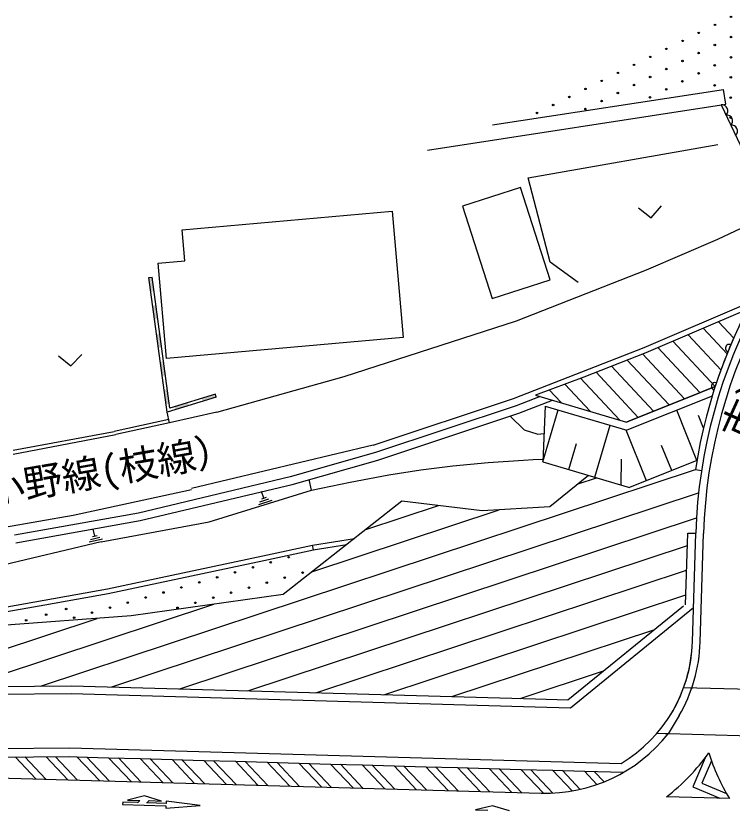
# Model space of a CAD drawing. Units: millimetres, scale not verified. Extents: x 40000 to 680000, y 20000 to 380000.
# Drawn here: x 486568 to 532856, y 279987 to 331312 of the extents above; entities that cross this region are included whole.
import ezdxf
from ezdxf.enums import TextEntityAlignment as Align

# ---------------------------------------------------------------- set-up
doc = ezdxf.new("R2010")
doc.units = ezdxf.units.MM
doc.header["$LTSCALE"] = 1000
doc.layers.add('M-BGD', color=7, linetype='Continuous', lineweight=25)
doc.layers.add('M-BMK-HTXT', color=7, linetype='Continuous')
doc.styles.add('ＭＳ ゴシック', font='')
doc.styles.get('ＭＳ ゴシック').set_extended_font_data('MS Gothic')

# ---------------------------------------------------------------- blocks, each defined once
blk = doc.blocks.new('BUHIN232')
at = {"color": 7, "linetype": 'Continuous', "lineweight": 25}
blk.add_circle((0, 0), 49.8, dxfattribs=at)
blk = doc.blocks.new('BUHIN244')
at = {"color": 7, "linetype": 'Continuous', "lineweight": 25}
blk.add_circle((0, 0), 49.8, dxfattribs=at)

msp = doc.modelspace()

# ---------------------------------------------------------------- hatches: boundary and pattern name
at = {"layer": 'M-BGD'}
for points in [[(495290, 313501), (495167, 314410), (495366, 314437), (495488, 313528)], [(495536, 311682), (495413, 312592), (495611, 312618), (495734, 311709)], [(495782, 309864), (495659, 310773), (495857, 310800), (495980, 309891)], [(496028, 308046), (495905, 308955), (496103, 308982), (496226, 308072)], [(496273, 306227), (496150, 307136), (496349, 307163), (496471, 306254)], [(499520, 306681), (498635, 306407), (498576, 306598), (499461, 306872)], [(497750, 306132), (496865, 305858), (496806, 306049), (497691, 306323)]]:
    msp.add_hatch(color=256, dxfattribs=at).paths.add_polyline_path(points)

# ---------------------------------------------------------------- linework, layer by layer
for p, q in [((517376, 324272), (532298, 326561)), ((532445, 325601), (532298, 326561)), ((513177, 322645), (532445, 325601)), ((532142, 325554), (534009, 321656)), ((519675, 320843), (531941, 322998)), ((521096, 315397), (519675, 320843)), ((519175, 320231), (515426, 319026)), ((521099, 314246), (519175, 320231)), ((515426, 319026), (517350, 313041)), ((497305, 317486), (510878, 318684)), ((510878, 318684), (511598, 310528)), ((497481, 315488), (497305, 317486)), ((531927, 316877), (533441, 317587)), ((527326, 314894), (531927, 316877)), ((495763, 315336), (497481, 315488)), ((496306, 309178), (495763, 315336)), ((522899, 314081), (521096, 315397)), ((518914, 311616), (527326, 314894)), ((495167, 314410), (495366, 314437)), ((496345, 305696), (495167, 314410)), ((496345, 305696), (495167, 314410)), ((496512, 305957), (495366, 314437)), ((517350, 313041), (521099, 314246)), ((527174, 309883), (534099, 312845)), ((533828, 312328), (527280, 309548)), ((507783, 307999), (518914, 311616)), ((532536, 309470), (530993, 311124)), ((532958, 310484), (531973, 311540)), ((511598, 310528), (496306, 309178)), ((532140, 308428), (530014, 310709)), ((531763, 307367), (529034, 310293)), ((518735, 306576), (527174, 309883)), ((527280, 309548), (523269, 307970)), ((530769, 306966), (528055, 309877)), ((528780, 306167), (526070, 309072)), ((529775, 306566), (527071, 309466)), ((527786, 305767), (525070, 308679)), ((499551, 305707), (507783, 307999)), ((523269, 307970), (520150, 306808)), ((526791, 305367), (524070, 308285)), ((523692, 305758), (522052, 307517)), ((525582, 305198), (523066, 307895)), ((521802, 306318), (521037, 307139)), ((531762, 307365), (530049, 306676)), ((530049, 306676), (531762, 307365)), ((499520, 306681), (496345, 305696)), ((499461, 306872), (496512, 305957)), ((499520, 306681), (499461, 306872)), ((509657, 303565), (518735, 306576)), ((520462, 306715), (518905, 306105)), ((519075, 305635), (521242, 306484)), ((520150, 306808), (526035, 305063)), ((520150, 306808), (526035, 305063)), ((531567, 306748), (526060, 304534)), ((530049, 306676), (526337, 305185)), ((526337, 305185), (530049, 306676)), ((518905, 306105), (509804, 303087)), ((520778, 306100), (520613, 302499)), ((520778, 306100), (526060, 304534)), ((496497, 305013), (496345, 305696)), ((499551, 305707), (496497, 305013)), ((509951, 302609), (519075, 305635)), ((518508, 305447), (519412, 304563)), ((520629, 302494), (521624, 305849)), ((530579, 302579), (529274, 305826)), ((531004, 304667), (530678, 305478)), ((496451, 305228), (492921, 304463)), ((496497, 305013), (493038, 304263)), ((526337, 305185), (526035, 305063)), ((526035, 305063), (526337, 305185)), ((486403, 303256), (492921, 304463)), ((519412, 304563), (520291, 304279)), ((523985, 301499), (524980, 304855)), ((527331, 301273), (526016, 304547)), ((486391, 302992), (493038, 304263)), ((520291, 304279), (520697, 304329)), ((509657, 303565), (497926, 300778)), ((522307, 301996), (522805, 303674)), ((528955, 301926), (528300, 303556)), ((509804, 303087), (504304, 301519)), ((504431, 301035), (509951, 302609)), ((520613, 302499), (526234, 300832)), ((525676, 300997), (525718, 302673)), ((530579, 302579), (526234, 300832)), ((488167, 288001), (530486, 302009)), ((530485, 302002), (530881, 301941)), ((504304, 301519), (494488, 299187)), ((505676, 300659), (505519, 301346)), ((523576, 301620), (521069, 299585)), ((522914, 301082), (524084, 301470)), ((494590, 298697), (504431, 301035)), ((490271, 299050), (497914, 300697)), ((492771, 287945), (530691, 300496)), ((499063, 298618), (505676, 300659)), ((502585, 300137), (502447, 300584)), ((503099, 299989), (502243, 299725)), ((502332, 299910), (502923, 300093)), ((502735, 300183), (502434, 300090)), ((511518, 299953), (503836, 293921)), ((516709, 299328), (511518, 299953)), ((505699, 295384), (517810, 299393)), ((509179, 298116), (513872, 299670)), ((521069, 299585), (516709, 299328)), ((485832, 298276), (490271, 299050)), ((494488, 299187), (486484, 297756)), ((497168, 287820), (530553, 298871)), ((486572, 297264), (494590, 298697)), ((492083, 297327), (499063, 298618)), ((491817, 297722), (491510, 297649)), ((491663, 297685), (491555, 298141)), ((529848, 293260), (529989, 297893)), ((529989, 297893), (530508, 297877)), ((530295, 290862), (530508, 297877)), ((530795, 290847), (531008, 297862)), ((492083, 297327), (481391, 294790)), ((492167, 297504), (491295, 297297)), ((491396, 297476), (491998, 297619)), ((505742, 297099), (508442, 297538)), ((501564, 287696), (529964, 297096)), ((502521, 296420), (505742, 297099)), ((502583, 296126), (505804, 296805)), ((505804, 296805), (505742, 297099)), ((505790, 296803), (507954, 297155)), ((492483, 294286), (502521, 296420)), ((492536, 293990), (502583, 296126)), ((505960, 287571), (529916, 295500)), ((488389, 293552), (492483, 294286)), ((488442, 293257), (492536, 293990)), ((503836, 293921), (494029, 292532)), ((510357, 287446), (529867, 293904)), ((483259, 287957), (499364, 293288)), ((484395, 292852), (488389, 293552)), ((484438, 292555), (488442, 293257)), ((522238, 287108), (529704, 293187)), ((522410, 286603), (530362, 293078)), ((478350, 287912), (491821, 292371)), ((494029, 292532), (483767, 291785)), ((514753, 287321), (527805, 291641)), ((519150, 287196), (524535, 288979)), ((473506, 287868), (490162, 288019)), ((490162, 288019), (520150, 287168)), ((473491, 287368), (490148, 287520)), ((490148, 287520), (520136, 286668)), ((537693, 287670), (529724, 287896)), ((530171, 287883), (530328, 287879)), ((520150, 287168), (522238, 287108)), ((520136, 286668), (522410, 286603)), ((529426, 286093), (528719, 284923)), ((539256, 284624), (527991, 284944)), ((528532, 284929), (528719, 284923)), ((447189, 283632), (490049, 284021)), ((490049, 284021), (525694, 283009)), ((450008, 283083), (490034, 283446)), ((486537, 283414), (487867, 282007)), ((487151, 283420), (488503, 281989)), ((488515, 283432), (489916, 281949)), ((489129, 283438), (490553, 281931)), ((490034, 283446), (490509, 283433)), ((490509, 283433), (491966, 281891)), ((490509, 283433), (492559, 283374)), ((491146, 283415), (492602, 281873)), ((492559, 283375), (494609, 283316)), ((492559, 283374), (494016, 281833)), ((493195, 283356), (494652, 281814)), ((494609, 283316), (496066, 281774)), ((494609, 283316), (496659, 283258)), ((531113, 283360), (530316, 281494)), ((495245, 283298), (496702, 281756)), ((496659, 283258), (498116, 281716)), ((496659, 283258), (498709, 283200)), ((497295, 283240), (498752, 281698)), ((498709, 283200), (500165, 281658)), ((498709, 283200), (500758, 283142)), ((499345, 283182), (500802, 281640)), ((500758, 283142), (502215, 281600)), ((500758, 283142), (502808, 283083)), ((501394, 283124), (502851, 281582)), ((502808, 283083), (504265, 281541)), ((502808, 283083), (504858, 283025)), ((503444, 283065), (504901, 281523)), ((504858, 283025), (506315, 281483)), ((504858, 283025), (506908, 282967)), ((505494, 283007), (506951, 281465)), ((506908, 282967), (508365, 281425)), ((506908, 282967), (508957, 282909)), ((507544, 282949), (509001, 281407)), ((508957, 282909), (510414, 281367)), ((508957, 282909), (511007, 282850)), ((509594, 282891), (511050, 281349)), ((511007, 282850), (512464, 281308)), ((511007, 282850), (513057, 282792)), ((511643, 282832), (513100, 281290)), ((531521, 283170), (530907, 281732)), ((463524, 282699), (513504, 281279)), ((513057, 282792), (514514, 281250)), ((513057, 282792), (515107, 282734)), ((513693, 282774), (515150, 281232)), ((515107, 282734), (516564, 281192)), ((515107, 282734), (517157, 282676)), ((515743, 282716), (517200, 281174)), ((517157, 282676), (518613, 281134)), ((517157, 282676), (519206, 282618)), ((517793, 282658), (519250, 281116)), ((519206, 282618), (520663, 281076)), ((519206, 282618), (521256, 282559)), ((519843, 282599), (521272, 281087)), ((521256, 282559), (522518, 281223)), ((521256, 282559), (523306, 282501)), ((521892, 282541), (523039, 281328)), ((523306, 282501), (524121, 281639)), ((523306, 282501), (525843, 282429)), ((523942, 282483), (524577, 281811)), ((513504, 281279), (520513, 281080)), ((530316, 281494), (532056, 280752)), ((530907, 281732), (532496, 281053)), ((494886, 280907), (493778, 280639)), ((495977, 280576), (494886, 280907)), ((532686, 280734), (528606, 280850)), ((493474, 280497), (493469, 280347)), ((493469, 280347), (496268, 280268)), ((494423, 280470), (493474, 280497)), ((493778, 280639), (494578, 280616)), ((496273, 280418), (495023, 280453)), ((495177, 280599), (495977, 280576)), ((496264, 280118), (498470, 280280)), ((496268, 280268), (496264, 280118)), ((496277, 280568), (496273, 280418)), ((498470, 280280), (496277, 280568)), ((517377, 280269), (516269, 280000)), ((518468, 279937), (517377, 280269)), ((516269, 280000), (517068, 279977))]:
    msp.add_line(p, q, dxfattribs=at)
for points in [[(526809, 318900), (527624, 318268), (528301, 319047)], [(489325, 309350), (490116, 308687), (490823, 309439)], [(505676, 300659), (508169, 301188), (510674, 301658), (512740, 301975), (514815, 302231), (517085, 302449), (519368, 302607), (519995, 302642), (520621, 302675)]]:
    msp.add_lwpolyline(points, dxfattribs=at)
for centre, radius, start, end in [((532203, 325181), 378, 311.8451, 99.3247), ((563993, 296858), 33900, 124.1474, 171.2728), ((532516, 324527), 378, 311.8451, 99.3247), ((563993, 296858), 33500, 124.1677, 178.2574), ((563993, 296858), 33000, 124.1935, 178.2574), ((532830, 323873), 378, 311.8451, 99.3247), ((563993, 296858), 33900, 152.8496, 161.9452), ((532676, 309835), 250, 67.4935, 247.4935), ((531764, 307368), 250, 71.9397, 251.9397), ((520799, 291151), 9500, 301.0098, 358.2576), ((520799, 291151), 9500, 328.3526, 358.2574), ((520799, 291151), 10000, 329.6164, 358.2574), ((543699, 287499), 13000, 178.2576, 178.3728), ((520799, 291151), 10075, 268.3729, 321.8222), ((520799, 291151), 12925, 307.1583, 324.7133), ((543699, 287499), 12925, 197.1659, 211.561), ((494165, 280898), 500, 301.1256, 325.6202), ((494417, 281249), 1000, 307.2843, 319.4615)]:
    msp.add_arc(centre, radius, start, end, dxfattribs=at)

# ---------------------------------------------------------------- block references
at = {"layer": 'M-BGD', "rotation": 68}
for name, p in [('BUHIN244', (532790, 331247)), ('BUHIN244', (531745, 330730)), ('BUHIN244', (530700, 330213)), ('BUHIN244', (529654, 329696)), ('BUHIN244', (532785, 329944)), ('BUHIN244', (528609, 329179)), ('BUHIN244', (531739, 329427)), ('BUHIN244', (527564, 328662)), ('BUHIN244', (530694, 328909)), ('BUHIN244', (532779, 328640)), ('BUHIN244', (526519, 328145)), ('BUHIN244', (529649, 328392)), ('BUHIN244', (531734, 328123)), ('BUHIN244', (525474, 327628)), ('BUHIN244', (528604, 327875)), ('BUHIN244', (530689, 327606)), ('BUHIN244', (524428, 327111)), ('BUHIN244', (527559, 327358)), ('BUHIN244', (529643, 327089)), ('BUHIN244', (532774, 327336)), ('BUHIN244', (523383, 326594)), ('BUHIN244', (526513, 326841)), ('BUHIN244', (528598, 326572)), ('BUHIN244', (531728, 326819)), ('BUHIN244', (522338, 326076)), ('BUHIN244', (525468, 326324)), ('BUHIN244', (527553, 326054)), ('BUHIN244', (532768, 326032)), ('BUHIN244', (521293, 325559)), ('BUHIN244', (524423, 325807)), ('BUHIN244', (520248, 325042)), ('BUHIN244', (523378, 325290)), ('BUHIN244', (532763, 324729)), ('BUHIN232', (504195, 296330)), ('BUHIN232', (501885, 295679)), ('BUHIN232', (503040, 296004)), ('BUHIN232', (500730, 295353)), ('BUHIN232', (505098, 295338)), ('BUHIN232', (498420, 294702)), ('BUHIN232', (499575, 295027)), ('BUHIN232', (502788, 294687)), ('BUHIN232', (503943, 295012)), ('BUHIN232', (496110, 294050)), ('BUHIN232', (497265, 294376)), ('BUHIN232', (500478, 294035)), ('BUHIN232', (501633, 294361)), ('BUHIN232', (494955, 293725)), ('BUHIN232', (499323, 293710)), ('BUHIN232', (492645, 293073)), ('BUHIN232', (493800, 293399)), ('BUHIN232', (497013, 293058)), ('BUHIN232', (498168, 293384)), ('BUHIN232', (488525, 292615)), ('BUHIN232', (489816, 292980)), ('BUHIN232', (491490, 292748)), ('BUHIN232', (487233, 292251)), ('BUHIN232', (490336, 292422))]:
    msp.add_blockref(name, p, dxfattribs=at)

# ---------------------------------------------------------------- texts
at = {"layer": 'M-BMK-HTXT', "style": 'ＭＳ ゴシック'}
for s, rotation, p in [('市道黒島小野線', 65.7, (534270, 303453)), ('市道黒島小野線(枝線）', 9.9, (475027, 297433))]:
    msp.add_text(s, height=1833, rotation=rotation, dxfattribs=at).set_placement(p, align=Align.BOTTOM_LEFT)

doc.saveas('drawing.dxf')
